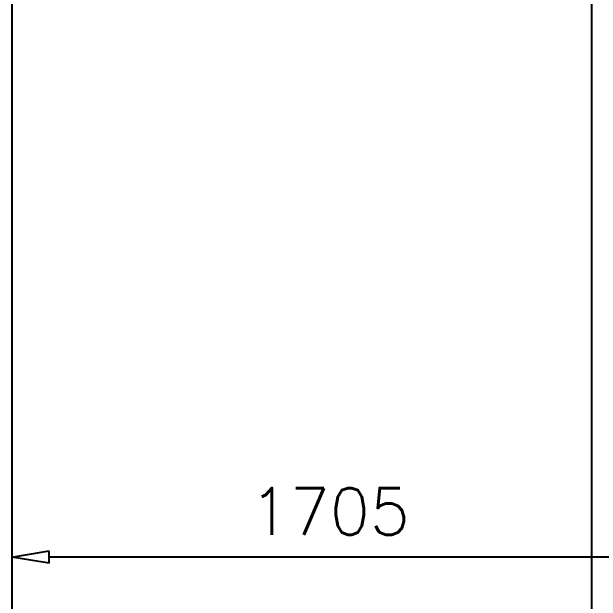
# Model space of a CAD drawing. Header units: millimetres. Extents: x 331487 to 517269, y 198509 to 399936.
# Drawn here: x 419869 to 421449, y 324700 to 326280 of the extents above; entities that cross this region are included whole.
import ezdxf

# ---------------------------------------------------------------- set-up
doc = ezdxf.new("R2010")
doc.units = ezdxf.units.MM
doc.header["$MEASUREMENT"] = 0
doc.layers.add('FOOTING', color=5, linetype='Continuous')
doc.styles.add('RO', font='romans.shx', dxfattribs={"height": 125})

# ---------------------------------------------------------------- blocks, each defined once
blk = doc.blocks.new('_ClosedBlank')
at = {"color": 0, "linetype": 'ByBlock', "lineweight": -2}
for p, q in [((-1, 0.167), (0, 0)), ((-1, 0.167), (-1, -0.167)), ((0, 0), (-1, -0.167))]:
    blk.add_line(p, q, dxfattribs=at)

msp = doc.modelspace()

# ---------------------------------------------------------------- linework, layer by layer
at = {"layer": 'FOOTING'}
for p, q in [((419869.3, 329413.5), (419869.3, 323113.5)), ((421424.3, 324668.5), (421424.3, 327858.5))]:
    msp.add_line(p, q, dxfattribs=at)
at = {"layer": 'FOOTING', "color": 4}
msp.add_line((421474.3, 324818.5), (419969.3, 324818.5), dxfattribs=at)

# ---------------------------------------------------------------- block references
at = {"layer": 'FOOTING', "color": 4, "xscale": 100, "yscale": 100, "zscale": 100, "rotation": 179.9999999999941}
msp.add_blockref('_ClosedBlank', (419869.3, 324818.5), dxfattribs=at)

# ---------------------------------------------------------------- texts
at = {"layer": 'FOOTING', "color": 3, "insert": (420721.8, 324941), "char_height": 125, "attachment_point": 5, "style": 'RO'}
msp.add_mtext('1705', dxfattribs=at)

doc.saveas('drawing.dxf')
